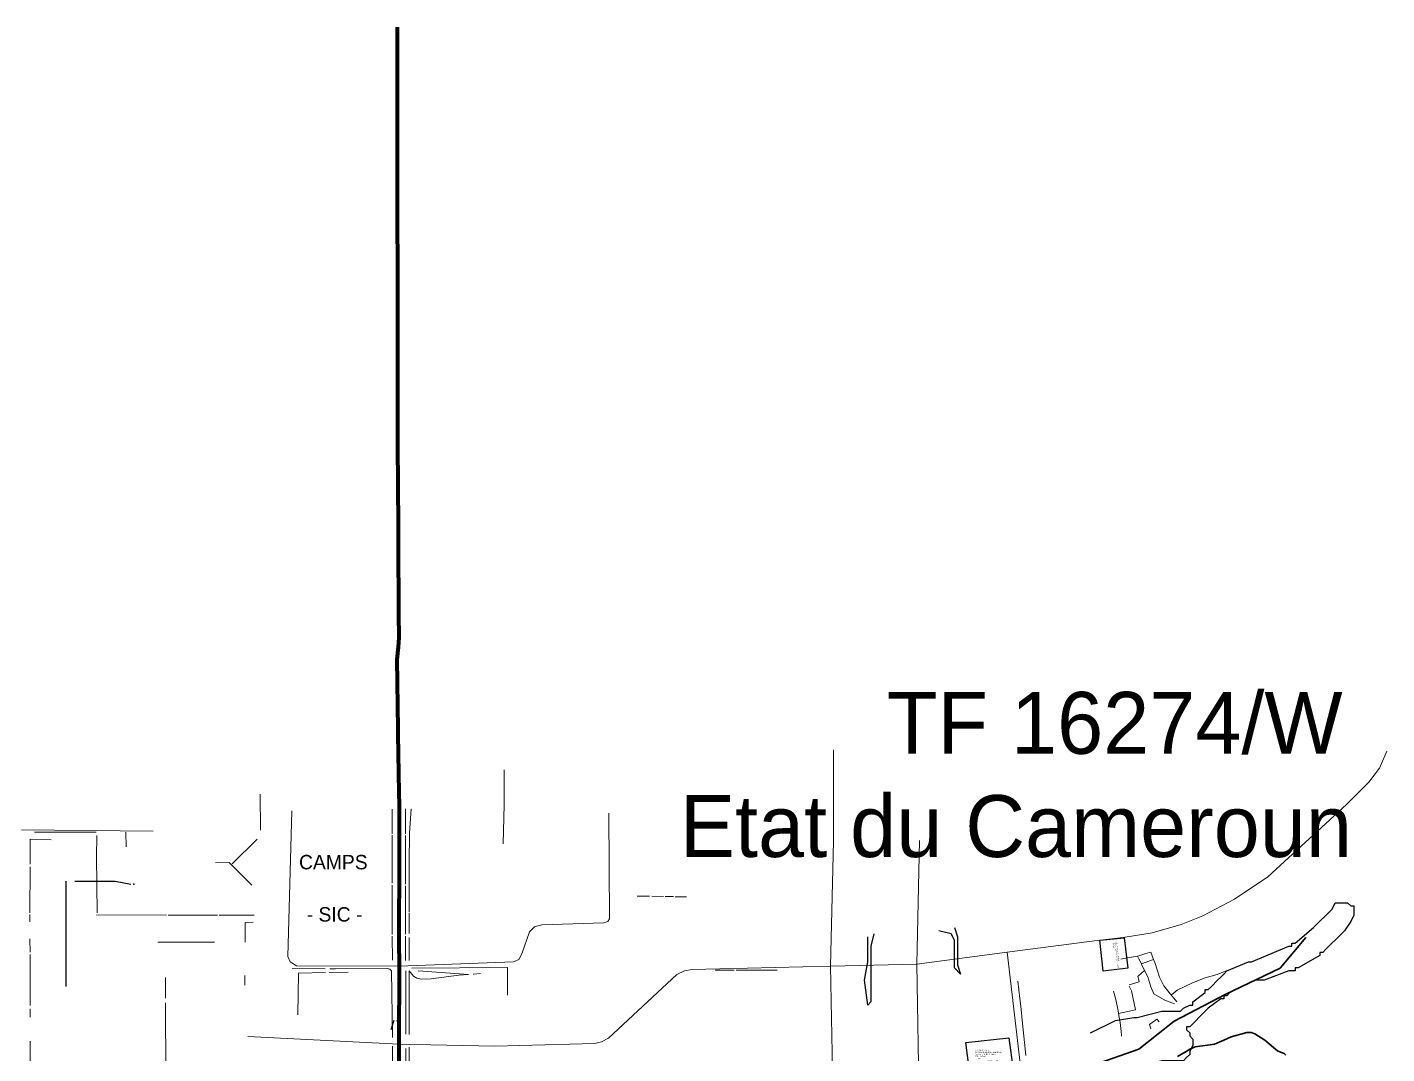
# Model space of a CAD drawing. Header units: millimetres. Extents: x 579832 to 917290, y 449831 to 1452191.
# Drawn here: x 583173 to 584270, y 452046 to 452875 of the extents above; entities that cross this region are included whole.
import ezdxf

# ---------------------------------------------------------------- set-up
doc = ezdxf.new("R2010")
doc.units = ezdxf.units.MM
doc.header["$LTSCALE"] = 10
for name, color, linetype, lineweight in [('cH2O_intermitent', 140, 'Continuous', 30), ('drains_fossés', 120, 'Continuous', 20), ('Roads_main1', 10, 'Continuous', 100), ('Roads_others', 24, 'Continuous', 9)]:
    doc.layers.add(name, color=color, linetype=linetype, lineweight=lineweight)
for name, color, linetype in [('DPE', 2, 'Continuous'), ('end maj 26 02 2021', 7, 'Continuous'), ('MAJ_AVRIL_2021', 7, 'Continuous'), ('Parcelle MAJ', 6, 'Continuous')]:
    doc.layers.add(name, color=color, linetype=linetype)
doc.styles.add('Times 1.0', font='times.ttf', dxfattribs={"width": 0.99, "height": 1})

msp = doc.modelspace()

# ---------------------------------------------------------------- linework, layer by layer
at = {"layer": 'cH2O_intermitent'}
for points in [[(584204.9, 452139.5), (584184.1, 452114.9), (584139.8, 452093.4), (584098.5, 452071.9), (584069.9, 452049.4), (584023.2, 452033)], [(584204.9, 452139.5), (584184.1, 452114.9), (584139.8, 452093.4), (584098.5, 452071.9), (584069.9, 452049.4), (584023.2, 452033)], [(584188.7, 452044.6), (584187.4, 452045.9), (584184.4, 452046.9), (584182.1, 452048), (584178.8, 452050.7), (584171.7, 452056.7), (584163.6, 452061.7), (584160.6, 452062.8), (584157.1, 452062.8), (584144.5, 452059.4), (584138.7, 452056.6), (584131.2, 452053.3), (584127.7, 452052.9), (584119.3, 452051.7), (584115.6, 452051.1), (584111.2, 452049.4), (584108.3, 452047.4), (584101.2, 452043.5)]]:
    msp.add_lwpolyline(points, dxfattribs=at)
at = {"layer": 'drains_fossés'}
for p, q in [((583360.7, 452255.2), (583360.8, 452226.3)), ((583467.2, 452243.1), (583467.2, 452223.4)), ((583477.9, 452243.4), (583477.9, 452223.2)), ((583228.3, 452224.5), (583178.4, 452224.5)), ((583252.2, 452224.6), (583252.4, 452212.9)), ((583358.1, 452219), (583338.1, 452199.1)), ((583174.9, 452196.6), (583174.8, 452159.6)), ((583665, 452172.9), (583675, 452172.8)), ((583676.9, 452172.8), (583686.3, 452172.7)), ((583687.7, 452172.6), (583694.2, 452172.6)), ((583695.6, 452172.5), (583704.9, 452172.4)), ((583174.8, 452158), (583174.8, 452152.2)), ((583228.5, 452157.8), (583284.9, 452157.7)), ((583480.8, 452159.2), (583480.9, 452142.7)), ((583174.8, 452138.5), (583174.9, 452127.6)), ((583467.3, 452140.7), (583467.4, 452121.2)), ((583467.3, 452140.7), (583467.4, 452121.2)), ((583477.9, 452140.7), (583477.9, 452121)), ((583477.9, 452140.7), (583477.9, 452121)), ((583480.9, 452139.5), (583481, 452120.9)), ((583480.9, 452139.5), (583481, 452120.9)), ((583174.9, 452125.9), (583174.9, 452084.5)), ((583174.9, 452125.9), (583174.9, 452084.5)), ((584079.7, 452127.7), (584081.8, 452121.9)), ((583386.5, 452114.6), (583413.2, 452114.3)), ((583386.5, 452114.6), (583413.2, 452114.3)), ((584081.8, 452121.9), (584072.2, 452118.2)), ((583284.2, 452107.1), (583284.3, 452090.5)), ((583284.2, 452107.1), (583284.3, 452090.5)), ((583348.2, 452108.9), (583348.2, 452101.1)), ((583348.2, 452108.9), (583348.2, 452101.1)), ((583431.6, 452111.6), (583416.2, 452111.3)), ((583431.6, 452111.6), (583416.2, 452111.3)), ((583478.1, 452112.6), (583478.2, 452061.4)), ((583478.1, 452112.6), (583478.2, 452061.4)), ((583728.1, 452113.2), (583743.2, 452113.2)), ((583174.9, 452081.8), (583174.9, 452075.1)), ((583174.9, 452081.8), (583174.9, 452075.1)), ((583174.9, 452055.7), (583174.9, 452031.3)), ((583174.9, 452055.7), (583174.9, 452031.3)), ((583467.5, 452051.9), (583467.5, 452010.2)), ((583467.5, 452051.9), (583467.5, 452010.2)), ((583478.1, 452050), (583478, 452010.5)), ((583478.1, 452050), (583478, 452010.5)), ((583480.9, 452050.9), (583481, 452009.7)), ((583480.9, 452050.9), (583481, 452009.7))]:
    msp.add_line(p, q, dxfattribs=at)
for points in [[(583482.4, 452243.4), (583481.3, 452223.9), (583480.8, 452200.1), (583480.8, 452165), (583480.8, 452160)], [(583191.8, 452218.4), (583174.9, 452219.1), (583174.9, 452198.7)], [(583228.7, 452221.9), (583228.5, 452204.8), (583228.9, 452159.6)], [(583467.2, 452222.2), (583467.2, 452196.2), (583467.2, 452183.3)], [(583477.9, 452221.8), (583477.9, 452217.8), (583477.9, 452182.7)], [(583324.6, 452199.9), (583335.5, 452200), (583351.5, 452184.2), (583353.8, 452181.8)], [(583467.2, 452181.9), (583467.3, 452159.3), (583467.3, 452142)], [(583477.9, 452181.3), (583477.9, 452173.1), (583477.9, 452142.3)], [(583286.4, 452157.7), (583287.1, 452157.7), (583308.8, 452157.6), (583316.5, 452157.6), (583326.1, 452157.5)], [(583327.6, 452157.5), (583333.5, 452157.5), (583355.8, 452157.7)], [(583355, 452152), (583348.6, 452151.7), (583348.4, 452135.7)], [(583278.1, 452135.8), (583292.6, 452135.8), (583303.7, 452135.7), (583323.7, 452135.7)], [(584079.7, 452127.7), (584075.7, 452126.7), (584070.9, 452124.9), (584069, 452124.5)], [(583417, 452114.3), (583421.5, 452114.2), (583463.6, 452114.5), (583465.4, 452113.9), (583466.7, 452112.7), (583467.4, 452058.7)], [(583417, 452114.3), (583421.5, 452114.2), (583463.6, 452114.5), (583465.4, 452113.9), (583466.7, 452112.7), (583467.4, 452058.7)], [(583483.2, 452114.7), (583560.2, 452115.2), (583560.2, 452093)], [(583483.2, 452114.7), (583560.2, 452115.2), (583560.2, 452093)], [(584069, 452124.5), (584065.8, 452123.8), (584057.6, 452122.5), (584055.4, 452122)], [(584072.2, 452118.2), (584069.9, 452122.2), (584069, 452124.5)], [(584072.2, 452118.2), (584072.2, 452118.1), (584074.7, 452112.9)], [(584081.8, 452121.9), (584082.8, 452119.4), (584086.8, 452107.4), (584090.2, 452100.5), (584094.6, 452095.2), (584100.7, 452087.6)], [(583413.5, 452111.2), (583391.7, 452110.7), (583391, 452077)], [(583413.5, 452111.2), (583391.7, 452110.7), (583391, 452077)], [(583480.9, 452112.7), (583480.9, 452081.8), (583481, 452061.2)], [(583480.9, 452112.7), (583484.3, 452108.4), (583487.1, 452106.6), (583491, 452105.8), (583498.6, 452106.1), (583521.1, 452109), (583528.8, 452109.7), (583488.1, 452112.6)], [(583480.9, 452112.7), (583480.9, 452081.8), (583481, 452061.2)], [(583480.9, 452112.7), (583484.3, 452108.4), (583487.1, 452106.6), (583491, 452105.8), (583498.6, 452106.1), (583521.1, 452109), (583528.8, 452109.7), (583488.1, 452112.6)], [(583532.6, 452110), (583532.8, 452110), (583538.5, 452110.4)], [(583532.6, 452110), (583532.8, 452110), (583538.5, 452110.4)], [(583744.8, 452113.2), (583751.1, 452113.2), (583778.1, 452113.2)], [(583972.4, 452104.3), (583974, 452090.2), (583974.7, 452084), (583976.1, 452070), (583977.8, 452054.6), (583978.9, 452044.3)], [(584062.3, 452101.2), (584070.4, 452103.7), (584069.3, 452108.4), (584069.7, 452108.6), (584074.7, 452112.9)], [(584074.7, 452112.9), (584077.2, 452107.9), (584079.6, 452099.7), (584082.1, 452094.1), (584091.1, 452089), (584098.9, 452085.9)], [(584096.4, 452093.1), (584101, 452097.1), (584113.3, 452103), (584123.6, 452106.9), (584133.2, 452109.7), (584140.6, 452112.7)], [(584049.5, 452096.1), (584051.2, 452090.6), (584053.4, 452080.5), (584053.7, 452078.2)], [(584053.7, 452078.2), (584067.4, 452081.1), (584064.1, 452096.4), (584062.3, 452100.1)], [(583284.2, 452086.7), (583284.3, 452067.8), (583284.6, 452026.5), (583285.3, 451993.5), (583285.4, 451957.9)], [(583284.2, 452086.7), (583284.3, 452067.8), (583284.6, 452026.5), (583285.3, 451993.5), (583285.4, 451957.9)], [(584053.7, 452078.2), (584054.9, 452070.8), (584056, 452061.2), (584056.1, 452059.8)], [(584079.7, 452065.7), (584078.6, 452069.4), (584084.5, 452073.6), (584084.7, 452073.4), (584086.3, 452071.3)]]:
    msp.add_lwpolyline(points, dxfattribs=at)
at = {"layer": 'end maj 26 02 2021', "flags": 128}
for points in [[(583203.6, 452185), (583203.6, 452180)], [(583203.6, 452185), (583203.6, 452180)], [(583203.6, 452180), (583203.6, 452165)], [(583203.6, 452180), (583203.6, 452165)], [(583211.1, 452185), (583221.1, 452185), (583231.1, 452185), (583243.6, 452185), (583256.1, 452182.5)], [(583211.1, 452185), (583221.1, 452185), (583231.1, 452185), (583243.6, 452185), (583256.1, 452182.5)], [(583203.6, 452165), (583203.6, 452155), (583203.6, 452137.5), (583203.6, 452120), (583203.6, 452100)], [(583203.6, 452165), (583203.6, 452155), (583203.6, 452137.5), (583203.6, 452120), (583203.6, 452100)], [(583203.6, 452165), (583203.6, 452155), (583203.6, 452137.5), (583203.6, 452120), (583203.6, 452100)], [(583203.6, 452165), (583203.6, 452155), (583203.6, 452137.5), (583203.6, 452120), (583203.6, 452100)], [(584031.1, 452062.5), (584051.1, 452072.5), (584066.1, 452075), (584066.1, 452075), (584068.6, 452075), (584088.6, 452080), (584091.1, 452080), (584091.1, 452080), (584098.6, 452080), (584101.1, 452080), (584101.1, 452080), (584103.6, 452080), (584106.1, 452082.5), (584111.1, 452085), (584111.1, 452085), (584113.6, 452085), (584113.6, 452087.5), (584123.6, 452095), (584123.6, 452095), (584123.6, 452097.5), (584126.1, 452097.5), (584126.1, 452097.5), (584128.6, 452100), (584133.6, 452105), (584133.6, 452105), (584136.1, 452107.5), (584138.6, 452110), (584138.6, 452110), (584138.6, 452110), (584141.1, 452112.5), (584158.6, 452120), (584161.1, 452120), (584161.1, 452120), (584191.1, 452132.5), (584191.1, 452132.5), (584193.6, 452132.5), (584193.6, 452135), (584196.1, 452135), (584196.1, 452135), (584211.1, 452147.5), (584211.1, 452147.5), (584226.1, 452162.5), (584226.1, 452162.5), (584228.6, 452167.5), (584233.6, 452167.5), (584236.1, 452167.5), (584238.6, 452167.5), (584241.1, 452165), (584243.6, 452165), (584243.6, 452160), (584243.6, 452157.5), (584241.1, 452152.5), (584236.1, 452145), (584233.6, 452142.5), (584221.1, 452130), (584221.1, 452130), (584218.6, 452127.5), (584218.6, 452127.5), (584216.1, 452127.5), (584216.1, 452125), (584198.6, 452115), (584198.6, 452115), (584196.1, 452115), (584196.1, 452112.5), (584193.6, 452112.5), (584193.6, 452112.5), (584191.1, 452112.5), (584171.1, 452105), (584171.1, 452105), (584168.6, 452105), (584168.6, 452105), (584166.1, 452105), (584163.6, 452105), (584143.6, 452095), (584143.6, 452095), (584143.6, 452095), (584141.1, 452092.5), (584141.1, 452092.5), (584138.6, 452092.5), (584138.6, 452090), (584138.6, 452090), (584136.1, 452090), (584126.1, 452082.5), (584126.1, 452082.5), (584123.6, 452080), (584123.6, 452080), (584111.1, 452067.5), (584108.6, 452067.5), (584108.6, 452065)], [(584031.1, 452062.5), (584051.1, 452072.5), (584066.1, 452075), (584066.1, 452075), (584068.6, 452075), (584088.6, 452080), (584091.1, 452080), (584091.1, 452080), (584098.6, 452080), (584101.1, 452080), (584101.1, 452080), (584103.6, 452080), (584106.1, 452082.5), (584111.1, 452085), (584111.1, 452085), (584113.6, 452085), (584113.6, 452087.5), (584123.6, 452095), (584123.6, 452095), (584123.6, 452097.5), (584126.1, 452097.5), (584126.1, 452097.5), (584128.6, 452100), (584133.6, 452105), (584133.6, 452105), (584136.1, 452107.5), (584138.6, 452110), (584138.6, 452110), (584138.6, 452110), (584141.1, 452112.5), (584158.6, 452120), (584161.1, 452120), (584161.1, 452120), (584191.1, 452132.5), (584191.1, 452132.5), (584193.6, 452132.5), (584193.6, 452135), (584196.1, 452135), (584196.1, 452135), (584211.1, 452147.5), (584211.1, 452147.5), (584226.1, 452162.5), (584226.1, 452162.5), (584228.6, 452167.5), (584233.6, 452167.5), (584236.1, 452167.5), (584238.6, 452167.5), (584241.1, 452165), (584243.6, 452165), (584243.6, 452160), (584243.6, 452157.5), (584241.1, 452152.5), (584236.1, 452145), (584233.6, 452142.5), (584221.1, 452130), (584221.1, 452130), (584218.6, 452127.5), (584218.6, 452127.5), (584216.1, 452127.5), (584216.1, 452125), (584198.6, 452115), (584198.6, 452115), (584196.1, 452115), (584196.1, 452112.5), (584193.6, 452112.5), (584193.6, 452112.5), (584191.1, 452112.5), (584171.1, 452105), (584171.1, 452105), (584168.6, 452105), (584168.6, 452105), (584166.1, 452105), (584163.6, 452105), (584143.6, 452095), (584143.6, 452095), (584143.6, 452095), (584141.1, 452092.5), (584141.1, 452092.5), (584138.6, 452092.5), (584138.6, 452090), (584138.6, 452090), (584136.1, 452090), (584126.1, 452082.5), (584126.1, 452082.5), (584123.6, 452080), (584123.6, 452080), (584111.1, 452067.5), (584108.6, 452067.5), (584108.6, 452065)], [(583921.1, 452147.5), (583923.6, 452140), (583923.6, 452135), (583923.6, 452127.5), (583923.6, 452117.5), (583926.1, 452110), (583921.1, 452115), (583921.1, 452127.5), (583921.1, 452137.5), (583918.6, 452142.5), (583908.6, 452145)], [(583921.1, 452147.5), (583923.6, 452140), (583923.6, 452135), (583923.6, 452127.5), (583923.6, 452117.5), (583926.1, 452110), (583921.1, 452115), (583921.1, 452127.5), (583921.1, 452137.5), (583918.6, 452142.5), (583908.6, 452145)], [(583856.1, 452142.5), (583853.6, 452132.5), (583853.6, 452122.5), (583853.6, 452110), (583853.6, 452102.5), (583853.6, 452095), (583853.6, 452087.5), (583851.1, 452085), (583848.6, 452105), (583851.1, 452120), (583851.1, 452140)], [(583856.1, 452142.5), (583853.6, 452132.5), (583853.6, 452122.5), (583853.6, 452110), (583853.6, 452102.5), (583853.6, 452095), (583853.6, 452087.5), (583851.1, 452085), (583848.6, 452105), (583851.1, 452120), (583851.1, 452140)], [(583468.6, 452072.5), (583466.1, 452065)], [(583468.6, 452072.5), (583466.1, 452065)], [(583468.6, 452072.5), (583466.1, 452065)], [(583468.6, 452072.5), (583466.1, 452065)], [(583473.6, 452065), (583471.1, 452072.5)], [(583473.6, 452065), (583471.1, 452072.5)], [(583473.6, 452065), (583471.1, 452072.5)], [(583473.6, 452065), (583471.1, 452072.5)], [(584108.6, 452065), (584108.6, 452065), (584108.6, 452065), (584111.1, 452062.5), (584111.1, 452062.5), (584111.1, 452060), (584113.6, 452057.5), (584113.6, 452055), (584113.6, 452052.5), (584111.1, 452047.5), (584111.1, 452045), (584108.6, 452042.5), (584106.1, 452040), (584101.1, 452040), (584098.6, 452040), (584093.6, 452040), (584088.6, 452040), (584078.6, 452037.5), (584051.1, 452030), (584043.6, 452022.5), (584038.6, 452020), (584033.6, 452015), (584031.1, 452012.5)], [(584108.6, 452065), (584108.6, 452065), (584108.6, 452065), (584111.1, 452062.5), (584111.1, 452062.5), (584111.1, 452060), (584113.6, 452057.5), (584113.6, 452055), (584113.6, 452052.5), (584111.1, 452047.5), (584111.1, 452045), (584108.6, 452042.5), (584106.1, 452040), (584101.1, 452040), (584098.6, 452040), (584093.6, 452040), (584088.6, 452040), (584078.6, 452037.5), (584051.1, 452030), (584043.6, 452022.5), (584038.6, 452020), (584033.6, 452015), (584031.1, 452012.5)]]:
    msp.add_lwpolyline(points, dxfattribs=at)
at = {"layer": 'end maj 26 02 2021', "color": 150, "lineweight": -3, "flags": 128}
msp.add_lwpolyline([(583965, 452058.4), (583968.9, 452030.7), (583934.4, 452023.3), (583930.4, 452054.6)], close=True, dxfattribs=at)
msp.add_lwpolyline([(583965, 452058.4), (583968.9, 452030.7), (583934.4, 452023.3), (583930.4, 452054.6)], close=True, dxfattribs=at)
at = {"layer": 'end maj 26 02 2021'}
msp.add_point((583258.6, 452182.5), dxfattribs=at)
msp.add_point((583258.6, 452182.5), dxfattribs=at)
at = {"layer": 'MAJ_AVRIL_2021', "color": 3, "lineweight": -3, "flags": 128}
msp.add_lwpolyline([(584058.2, 452139.4), (584061, 452114.7), (584041.3, 452112.4), (584038.4, 452137.3)], close=True, dxfattribs=at)
msp.add_lwpolyline([(584058.2, 452139.4), (584061, 452114.7), (584041.3, 452112.4), (584038.4, 452137.3)], close=True, dxfattribs=at)
at = {"layer": 'Roads_main1'}
msp.add_lwpolyline([(583471.3, 452874.9), (583471.6, 452524.6), (583471.7, 452517.8), (583472.4, 452401.1), (583472.6, 452381.9), (583472.1, 452374.1), (583470.9, 452364.2), (583471.8, 452308), (583471.9, 452303.7), (583472.7, 452256.4), (583472.8, 452246.3), (583472.9, 452205.1), (583472.7, 452137.1), (583472.8, 452116.4), (583472.7, 452053.4), (583472.7, 451999)], dxfattribs=at)
msp.add_lwpolyline([(583471.3, 452874.9), (583471.6, 452524.6), (583471.7, 452517.8), (583472.4, 452401.1), (583472.6, 452381.9), (583472.1, 452374.1), (583470.9, 452364.2), (583471.8, 452308), (583471.9, 452303.7), (583472.7, 452256.4), (583472.8, 452246.3), (583472.9, 452205.1), (583472.7, 452137.1), (583472.8, 452116.4), (583472.7, 452053.4), (583472.7, 451999)], dxfattribs=at)
at = {"layer": 'Roads_others'}
for p, q in [((583386.1, 452241.8), (583383, 452124.3)), ((583386.1, 452241.8), (583383, 452124.3)), ((583274.3, 452225.3), (583167.9, 452226.6)), ((583963.6, 452127.6), (583979.2, 451997)), ((583822.6, 452032.5), (583821.1, 452116.4))]:
    msp.add_line(p, q, dxfattribs=at)
for points in [[(584270.2, 452290), (584264.2, 452276.2), (584255.8, 452265.1), (584237.6, 452246.9), (584174.1, 452188.6), (584147.3, 452170.6), (584121.6, 452157), (584104.1, 452150.1), (584080.8, 452143.3), (584057.3, 452139.5), (584034.2, 452136.8), (583963.6, 452127.6), (583890.7, 452118.1), (583821.1, 452116.4), (583709.5, 452113.6), (583703.1, 452112.7), (583697, 452109.7), (583641.9, 452058.2), (583636.3, 452055.2), (583630.8, 452054), (583550.1, 452051.8), (583472.7, 452053.4), (583350.6, 452059.6)], [(584270.2, 452290), (584264.2, 452276.2), (584255.8, 452265.1), (584237.6, 452246.9), (584174.1, 452188.6), (584147.3, 452170.6), (584121.6, 452157), (584104.1, 452150.1), (584080.8, 452143.3), (584057.3, 452139.5), (584034.2, 452136.8), (583963.6, 452127.6), (583890.7, 452118.1), (583821.1, 452116.4), (583709.5, 452113.6), (583703.1, 452112.7), (583697, 452109.7), (583641.9, 452058.2), (583636.3, 452055.2), (583630.8, 452054), (583550.1, 452051.8), (583472.7, 452053.4), (583350.6, 452059.6)], [(583823.5, 452291.1), (583823.4, 452217.3), (583821.1, 452116.4)], [(583557.5, 452275.1), (583557.7, 452246.8), (583556.8, 452215.3)], [(583642, 452240), (583642.6, 452154.7), (583641.2, 452152.4)], [(583892.9, 452217.8), (583890.7, 452118.1), (583892.7, 452004.3)], [(583641.2, 452152.4), (583638.1, 452151.4), (583588, 452149.8), (583582.2, 452148.1), (583578, 452144)], [(583578, 452144), (583571.8, 452126.3), (583569.5, 452121.8), (583565.2, 452120), (583472.8, 452116.4), (583389.9, 452116.7), (583384.9, 452119.8), (583383, 452124.3)], [(583578, 452144), (583571.8, 452126.3), (583569.5, 452121.8), (583565.2, 452120), (583472.8, 452116.4), (583389.9, 452116.7), (583384.9, 452119.8), (583383, 452124.3)]]:
    msp.add_lwpolyline(points, dxfattribs=at)

# ---------------------------------------------------------------- texts
at = {"layer": 'DPE', "lineweight": 80, "insert": (583643.7, 452337.9), "char_height": 100, "width": 467438.161, "attachment_point": 1}
msp.add_mtext('{\\C1;      \\H0.5x;\\C2;TF 16274/W\\P   Etat du Cameroun}', dxfattribs=at)
msp.add_mtext('{\\C1;      \\H0.5x;\\C2;TF 16274/W\\P   Etat du Cameroun}', dxfattribs=at)
at = {"layer": 'end maj 26 02 2021', "color": 150, "linetype": 'ByBlock', "lineweight": -3, "ltscale": 0.0014, "insert": (584052.4, 452135.7), "char_height": 0.8, "width": 45.958, "attachment_point": 1, "rotation": 277.5453, "style": 'Times 1.0'}
msp.add_mtext('{\\C1;TFn37772/W Muté au profit de\\P\\C256;VIVIAN NUKAM Epse TATA NCHAKO\\P\\fTimes New Roman|b0|i0|c186|p18;SUP. 4\\fTimes New Roman|b0|i0|c0|p18;97\\fTimes New Roman|b0|i0|c186|p18; m²\\P Lot \\fTimes New Roman|b0|i0|c0|p18;93-041\\fTimes New Roman|b0|i0|c186|p18;\\PCCP \\fTimes New Roman|b0|i0|c0|p18;703\\fTimes New Roman|b0|i0|c186|p18;M/W5 du \\fTimes New Roman|b0|i0|c0|p18; 15.06.2021\\P\\fTimes New Roman|b0|i0|c186|p18;NE \\fTimes New Roman|b0|i0|c0|p18;4099\\fTimes New Roman|b0|i0|c186|p18;/ 02\\fTimes New Roman|b0|i0|c0|p18;1\\fTimes New Roman|b0|i0|c186|p18; le \\fTimes New Roman|b0|i0|c0|p18;25.06.2021}', dxfattribs=at)
msp.add_mtext('{\\C1;TFn37772/W Muté au profit de\\P\\C256;VIVIAN NUKAM Epse TATA NCHAKO\\P\\fTimes New Roman|b0|i0|c186|p18;SUP. 4\\fTimes New Roman|b0|i0|c0|p18;97\\fTimes New Roman|b0|i0|c186|p18; m²\\P Lot \\fTimes New Roman|b0|i0|c0|p18;93-041\\fTimes New Roman|b0|i0|c186|p18;\\PCCP \\fTimes New Roman|b0|i0|c0|p18;703\\fTimes New Roman|b0|i0|c186|p18;M/W5 du \\fTimes New Roman|b0|i0|c0|p18; 15.06.2021\\P\\fTimes New Roman|b0|i0|c186|p18;NE \\fTimes New Roman|b0|i0|c0|p18;4099\\fTimes New Roman|b0|i0|c186|p18;/ 02\\fTimes New Roman|b0|i0|c0|p18;1\\fTimes New Roman|b0|i0|c186|p18; le \\fTimes New Roman|b0|i0|c0|p18;25.06.2021}', dxfattribs=at)
at = {"layer": 'end maj 26 02 2021', "color": 150, "linetype": 'ByBlock', "lineweight": -3, "ltscale": 0.0014, "insert": (583937.8, 452049), "char_height": 1, "width": 76.922, "attachment_point": 1, "style": 'Times 1.0'}
msp.add_mtext('{\\C256;BITOMOL SARA,\\P BAMAL JULIENNE FLORENCE,\\PBAMAL MARIE CLAIRE\\PSUP. 1042 m²\\PLot 93/ 185\\PCCP 861M/W5 du 04.20.2020\\PNE 0581/ 020 le 21.02.2020}', dxfattribs=at)
msp.add_mtext('{\\C256;BITOMOL SARA,\\P BAMAL JULIENNE FLORENCE,\\PBAMAL MARIE CLAIRE\\PSUP. 1042 m²\\PLot 93/ 185\\PCCP 861M/W5 du 04.20.2020\\PNE 0581/ 020 le 21.02.2020}', dxfattribs=at)
at = {"layer": 'Parcelle MAJ', "color": 4, "lineweight": 30}
for s, p in [('CAMPS', (583392, 452194.6)), ('- SIC -', (583398.2, 452152.4))]:
    msp.add_text(s, height=11.65, dxfattribs=at).set_placement(p)

doc.saveas('drawing.dxf')
